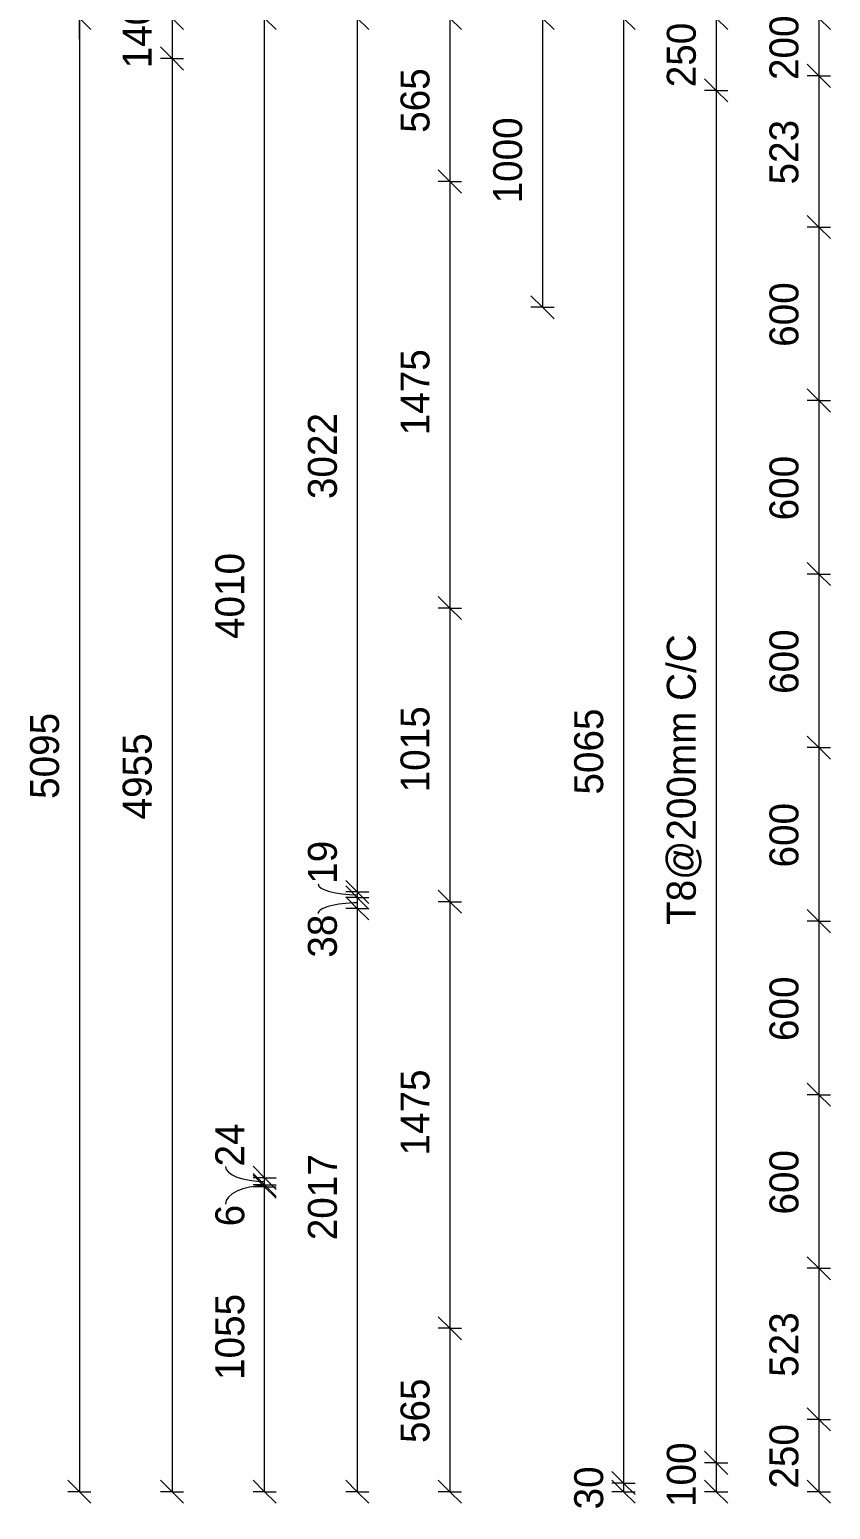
# Model space of a CAD drawing. Header units: millimetres. Extents: x -981 to 10210, y -2138 to 7756.
# Drawn here: x -981 to 1785, y -1456 to 3660 of the extents above; entities that cross this region are included whole.
import ezdxf

# ---------------------------------------------------------------- set-up
doc = ezdxf.new("R2010")
doc.units = ezdxf.units.MM
for name, color, linetype, lineweight in [('A-ANNO-DIMS', 211, 'Continuous', 9), ('A-ANNO-DIMS-40', 211, 'Continuous', 9), ('A-DETL-THIN', 151, 'Continuous', 18)]:
    doc.layers.add(name, color=color, linetype=linetype, lineweight=lineweight)
doc.styles.add('Nirmala UI Semilight', font='NirmalaS.ttf', dxfattribs={"height": 100})
doc.dimstyles.new('Arrow_Filled_-_2_5_NI_UI', dxfattribs={"dimscale": 304.8, "dimtxt": 104.736395, "dimasz": 0.262467, "dimexe": 0.131234, "dimexo": 0.0625, "dimgap": 0.131234, "dimtad": 1, "dimdec": 4, "dimzin": 0, "dimdsep": 46, "dimtxsty": 'Nirmala UI Semilight', "dimblk1": 'OBLIQUE', "dimblk2": 'OBLIQUE', "dimsah": 1, "dimcen": 0.09, "dimazin": 0, "dimtfac": 1, "dimtdec": 4, "dimtix": 1, "dimtmove": 0, "dimatfit": 3, "dimfxl": 0.131234, "dimfxlon": 1, "dimtvp": 1, "dimtolj": 1, "dimtzin": 0, "dimarcsym": 2})
doc.dimstyles.new('Arrow_Filled_-_2_5_NI_UI_1', dxfattribs={"dimscale": 304.8, "dimtxt": 104.736395, "dimasz": 0.262467, "dimexe": 0.131234, "dimexo": 0.0625, "dimgap": 0.131234, "dimtad": 1, "dimdec": 4, "dimzin": 0, "dimdsep": 46, "dimtxsty": 'Nirmala UI Semilight', "dimblk1": 'OBLIQUE', "dimblk2": 'OBLIQUE', "dimsah": 1, "dimcen": 0.09, "dimazin": 0, "dimtfac": 1, "dimtdec": 4, "dimtix": 1, "dimtmove": 1, "dimatfit": 3, "dimfxl": 0.131234, "dimfxlon": 1, "dimtvp": 1, "dimtolj": 1, "dimtzin": 0, "dimarcsym": 2})

# ---------------------------------------------------------------- blocks, each defined once
blk = doc.blocks.new('DIMBLOCK2-Elevation Front')
at = {"layer": 'A-ANNO-DIMS-40'}
for p, q in [((-809.2, 3700), (-849.2, 3740)), ((-809.2, 3700), (-849.2, 3700)), ((-809.2, 3700), (-809.2, -1395)), ((-809.2, 3700), (-769.2, 3660)), ((-809.2, 3700), (-769.2, 3700)), ((-809.2, -1395), (-849.2, -1355)), ((-809.2, -1395), (-849.2, -1395)), ((-809.2, -1395), (-769.2, -1435)), ((-809.2, -1395), (-769.2, -1395))]:
    blk.add_line(p, q, dxfattribs=at)
at = {"layer": 'A-ANNO-DIMS-40', "color": 0, "insert": (-979.7, 1000.2), "char_height": 100, "width": 365.625, "attachment_point": 1, "rotation": 90, "line_spacing_factor": 1.142579, "style": 'Nirmala UI Semilight'}
blk.add_mtext('5095', dxfattribs=at)
blk = doc.blocks.new('_Oblique')
at = {"color": 0, "linetype": 'ByBlock', "lineweight": -2}
blk.add_line((-0.5, -0.5), (0.5, 0.5), dxfattribs=at)
blk = doc.blocks.new('DIMBLOCK12-Elevation Front')
at = {"layer": 'A-ANNO-DIMS-40'}
for p, q in [((470.8, 3700), (430.8, 3740)), ((470.8, 3700), (430.8, 3700)), ((470.8, 3700), (470.8, 3135)), ((470.8, 3700), (510.8, 3660)), ((470.8, 3700), (510.8, 3700)), ((470.8, 3135), (430.8, 3175)), ((470.8, 3135), (430.8, 3135)), ((470.8, 3135), (510.8, 3095)), ((470.8, 3135), (510.8, 3135))]:
    blk.add_line(p, q, dxfattribs=at)
at = {"layer": 'A-ANNO-DIMS-40', "color": 0, "insert": (300.3, 3303.2), "char_height": 100, "width": 274.219, "attachment_point": 1, "rotation": 90, "line_spacing_factor": 1.142579, "style": 'Nirmala UI Semilight'}
blk.add_mtext('565', dxfattribs=at)
blk = doc.blocks.new('DIMBLOCK13-Elevation Front')
at = {"layer": 'A-ANNO-DIMS-40'}
for p, q in [((470.8, 3135), (430.8, 3175)), ((470.8, 3135), (430.8, 3135)), ((470.8, 3135), (470.8, 1660)), ((470.8, 3135), (510.8, 3095)), ((470.8, 3135), (510.8, 3135)), ((470.8, 1660), (430.8, 1700)), ((470.8, 1660), (430.8, 1660)), ((470.8, 1660), (510.8, 1620)), ((470.8, 1660), (510.8, 1660))]:
    blk.add_line(p, q, dxfattribs=at)
at = {"layer": 'A-ANNO-DIMS-40', "color": 0, "insert": (300.3, 2257.5), "char_height": 100, "width": 335.918, "attachment_point": 1, "rotation": 90, "line_spacing_factor": 1.142579, "style": 'Nirmala UI Semilight'}
blk.add_mtext('1475', dxfattribs=at)
blk = doc.blocks.new('DIMBLOCK14-Elevation Front')
at = {"layer": 'A-ANNO-DIMS-40'}
for p, q in [((470.8, 1660), (430.8, 1700)), ((470.8, 1660), (430.8, 1660)), ((470.8, 1660), (470.8, 644.9)), ((470.8, 1660), (510.8, 1620)), ((470.8, 1660), (510.8, 1660)), ((470.8, 644.9), (430.8, 684.9)), ((470.8, 644.9), (430.8, 644.9)), ((470.8, 644.9), (510.8, 604.9)), ((470.8, 644.9), (510.8, 644.9))]:
    blk.add_line(p, q, dxfattribs=at)
at = {"layer": 'A-ANNO-DIMS-40', "color": 0, "insert": (300.3, 1023), "char_height": 100, "width": 310.781, "attachment_point": 1, "rotation": 90, "line_spacing_factor": 1.142579, "style": 'Nirmala UI Semilight'}
blk.add_mtext('1015', dxfattribs=at)
blk = doc.blocks.new('DIMBLOCK15-Elevation Front')
at = {"layer": 'A-ANNO-DIMS-40'}
for p, q in [((470.8, 644.9), (430.8, 684.9)), ((470.8, 644.9), (430.8, 644.9)), ((470.8, 644.9), (470.8, -830.1)), ((470.8, 644.9), (510.8, 604.9)), ((470.8, 644.9), (510.8, 644.9)), ((470.8, -830.1), (430.8, -790.1)), ((470.8, -830.1), (430.8, -830.1)), ((470.8, -830.1), (510.8, -870.1)), ((470.8, -830.1), (510.8, -830.1))]:
    blk.add_line(p, q, dxfattribs=at)
at = {"layer": 'A-ANNO-DIMS-40', "color": 0, "insert": (300.3, -232.6), "char_height": 100, "width": 335.918, "attachment_point": 1, "rotation": 90, "line_spacing_factor": 1.142579, "style": 'Nirmala UI Semilight'}
blk.add_mtext('1475', dxfattribs=at)
blk = doc.blocks.new('DIMBLOCK16-Elevation Front')
at = {"layer": 'A-ANNO-DIMS-40'}
for p, q in [((470.8, -830.1), (430.8, -790.1)), ((470.8, -830.1), (430.8, -830.1)), ((470.8, -830.1), (470.8, -1395)), ((470.8, -830.1), (510.8, -870.1)), ((470.8, -830.1), (510.8, -830.1)), ((470.8, -1395), (430.8, -1355)), ((470.8, -1395), (430.8, -1395)), ((470.8, -1395), (510.8, -1435)), ((470.8, -1395), (510.8, -1395))]:
    blk.add_line(p, q, dxfattribs=at)
at = {"layer": 'A-ANNO-DIMS-40', "color": 0, "insert": (300.3, -1226.8), "char_height": 100, "width": 274.219, "attachment_point": 1, "rotation": 90, "line_spacing_factor": 1.142579, "style": 'Nirmala UI Semilight'}
blk.add_mtext('565', dxfattribs=at)
blk = doc.blocks.new('DIMBLOCK21-Elevation Front')
at = {"layer": 'A-ANNO-DIMS-40'}
for p, q in [((790.8, 3700), (750.8, 3740)), ((790.8, 3700), (750.8, 3700)), ((790.8, 3700), (790.8, 2700)), ((790.8, 3700), (830.8, 3660)), ((790.8, 3700), (830.8, 3700)), ((790.8, 2700), (750.8, 2740)), ((790.8, 2700), (750.8, 2700)), ((790.8, 2700), (830.8, 2660)), ((790.8, 2700), (830.8, 2700))]:
    blk.add_line(p, q, dxfattribs=at)
at = {"layer": 'A-ANNO-DIMS-40', "color": 0, "insert": (620.3, 3059.1), "char_height": 100, "width": 338.203, "attachment_point": 1, "rotation": 90, "line_spacing_factor": 1.142579, "style": 'Nirmala UI Semilight'}
blk.add_mtext('1000', dxfattribs=at)
blk = doc.blocks.new('DIMBLOCK43-Elevation Front')
at = {"layer": 'A-ANNO-DIMS-40'}
for p, q in [((1390.8, 3700), (1350.8, 3740)), ((1390.8, 3700), (1350.8, 3700)), ((1390.8, 3700), (1390.8, 3450)), ((1390.8, 3700), (1430.8, 3660)), ((1390.8, 3700), (1430.8, 3700)), ((1390.8, 3450), (1350.8, 3490)), ((1390.8, 3450), (1350.8, 3450)), ((1390.8, 3450), (1430.8, 3410)), ((1390.8, 3450), (1430.8, 3450))]:
    blk.add_line(p, q, dxfattribs=at)
at = {"layer": 'A-ANNO-DIMS-40', "color": 0, "insert": (1220.3, 3460.7), "char_height": 100, "width": 274.219, "attachment_point": 1, "rotation": 90, "line_spacing_factor": 1.142579, "style": 'Nirmala UI Semilight'}
blk.add_mtext('250', dxfattribs=at)
blk = doc.blocks.new('DIMBLOCK44-Elevation Front')
at = {"layer": 'A-ANNO-DIMS-40'}
for p, q in [((1390.8, 3450), (1350.8, 3490)), ((1390.8, 3450), (1350.8, 3450)), ((1390.8, 3450), (1390.8, -1295)), ((1390.8, 3450), (1430.8, 3410)), ((1390.8, 3450), (1430.8, 3450)), ((1390.8, -1295), (1350.8, -1255)), ((1390.8, -1295), (1350.8, -1295)), ((1390.8, -1295), (1430.8, -1335)), ((1390.8, -1295), (1430.8, -1295))]:
    blk.add_line(p, q, dxfattribs=at)
at = {"layer": 'A-ANNO-DIMS-40', "color": 0, "insert": (1220.3, 564.3), "char_height": 100, "width": 1231.7, "attachment_point": 1, "rotation": 90, "line_spacing_factor": 1.142579, "style": 'Nirmala UI Semilight'}
blk.add_mtext('T8@200mm C/C', dxfattribs=at)
blk = doc.blocks.new('DIMBLOCK45-Elevation Front')
at = {"layer": 'A-ANNO-DIMS-40'}
for p, q in [((1390.8, -1295), (1350.8, -1255)), ((1390.8, -1295), (1350.8, -1295)), ((1390.8, -1295), (1390.8, -1395)), ((1390.8, -1295), (1430.8, -1335)), ((1390.8, -1295), (1430.8, -1295)), ((1390.8, -1395), (1350.8, -1355)), ((1390.8, -1395), (1350.8, -1395)), ((1390.8, -1395), (1430.8, -1435)), ((1390.8, -1395), (1430.8, -1395))]:
    blk.add_line(p, q, dxfattribs=at)
at = {"layer": 'A-ANNO-DIMS-40', "color": 0, "insert": (1220.3, -1447.8), "char_height": 100, "width": 246.797, "attachment_point": 1, "rotation": 90, "line_spacing_factor": 1.142579, "style": 'Nirmala UI Semilight'}
blk.add_mtext('100', dxfattribs=at)
blk = doc.blocks.new('DIMBLOCK46-Elevation Front')
at = {"layer": 'A-ANNO-DIMS-40'}
for p, q in [((1745.4, 3700), (1705.4, 3740)), ((1745.4, 3700), (1705.4, 3700)), ((1745.4, 3700), (1745.4, 3500)), ((1745.4, 3700), (1785.4, 3660)), ((1745.4, 3700), (1785.4, 3700)), ((1745.4, 3500), (1705.4, 3540)), ((1745.4, 3500), (1705.4, 3500)), ((1745.4, 3500), (1785.4, 3460)), ((1745.4, 3500), (1785.4, 3500))]:
    blk.add_line(p, q, dxfattribs=at)
at = {"layer": 'A-ANNO-DIMS-40', "color": 0, "insert": (1574.9, 3485.7), "char_height": 100, "width": 274.219, "attachment_point": 1, "rotation": 90, "line_spacing_factor": 1.142579, "style": 'Nirmala UI Semilight'}
blk.add_mtext('200', dxfattribs=at)
blk = doc.blocks.new('DIMBLOCK47-Elevation Front')
at = {"layer": 'A-ANNO-DIMS-40'}
for p, q in [((1745.4, 3500), (1705.4, 3540)), ((1745.4, 3500), (1705.4, 3500)), ((1745.4, 3500), (1745.4, 2977.5)), ((1745.4, 3500), (1785.4, 3460)), ((1745.4, 3500), (1785.4, 3500)), ((1745.4, 2977.5), (1705.4, 3017.5)), ((1745.4, 2977.5), (1705.4, 2977.5)), ((1745.4, 2977.5), (1785.4, 2937.5)), ((1745.4, 2977.5), (1785.4, 2977.5))]:
    blk.add_line(p, q, dxfattribs=at)
at = {"layer": 'A-ANNO-DIMS-40', "color": 0, "insert": (1574.9, 3124.5), "char_height": 100, "width": 274.219, "attachment_point": 1, "rotation": 90, "line_spacing_factor": 1.142579, "style": 'Nirmala UI Semilight'}
blk.add_mtext('523', dxfattribs=at)
blk = doc.blocks.new('DIMBLOCK48-Elevation Front')
at = {"layer": 'A-ANNO-DIMS-40'}
for p, q in [((1745.4, 2977.5), (1705.4, 3017.5)), ((1745.4, 2977.5), (1705.4, 2977.5)), ((1745.4, 2977.5), (1745.4, 2377.5)), ((1745.4, 2977.5), (1785.4, 2937.5)), ((1745.4, 2977.5), (1785.4, 2977.5)), ((1745.4, 2377.5), (1705.4, 2417.5)), ((1745.4, 2377.5), (1705.4, 2377.5)), ((1745.4, 2377.5), (1785.4, 2337.5)), ((1745.4, 2377.5), (1785.4, 2377.5))]:
    blk.add_line(p, q, dxfattribs=at)
at = {"layer": 'A-ANNO-DIMS-40', "color": 0, "insert": (1574.9, 2563.2), "char_height": 100, "width": 274.219, "attachment_point": 1, "rotation": 90, "line_spacing_factor": 1.142579, "style": 'Nirmala UI Semilight'}
blk.add_mtext('600', dxfattribs=at)
blk = doc.blocks.new('DIMBLOCK49-Elevation Front')
at = {"layer": 'A-ANNO-DIMS-40'}
for p, q in [((1745.4, 2377.5), (1705.4, 2417.5)), ((1745.4, 2377.5), (1705.4, 2377.5)), ((1745.4, 2377.5), (1745.4, 1777.5)), ((1745.4, 2377.5), (1785.4, 2337.5)), ((1745.4, 2377.5), (1785.4, 2377.5)), ((1745.4, 1777.5), (1705.4, 1817.5)), ((1745.4, 1777.5), (1705.4, 1777.5)), ((1745.4, 1777.5), (1785.4, 1737.5)), ((1745.4, 1777.5), (1785.4, 1777.5))]:
    blk.add_line(p, q, dxfattribs=at)
at = {"layer": 'A-ANNO-DIMS-40', "color": 0, "insert": (1574.9, 1963.2), "char_height": 100, "width": 274.219, "attachment_point": 1, "rotation": 90, "line_spacing_factor": 1.142579, "style": 'Nirmala UI Semilight'}
blk.add_mtext('600', dxfattribs=at)
blk = doc.blocks.new('DIMBLOCK50-Elevation Front')
at = {"layer": 'A-ANNO-DIMS-40'}
for p, q in [((1745.4, 1777.5), (1705.4, 1817.5)), ((1745.4, 1777.5), (1705.4, 1777.5)), ((1745.4, 1777.5), (1745.4, 1177.5)), ((1745.4, 1777.5), (1785.4, 1737.5)), ((1745.4, 1777.5), (1785.4, 1777.5)), ((1745.4, 1177.5), (1705.4, 1217.5)), ((1745.4, 1177.5), (1705.4, 1177.5)), ((1745.4, 1177.5), (1785.4, 1137.5)), ((1745.4, 1177.5), (1785.4, 1177.5))]:
    blk.add_line(p, q, dxfattribs=at)
at = {"layer": 'A-ANNO-DIMS-40', "color": 0, "insert": (1574.9, 1363.2), "char_height": 100, "width": 274.219, "attachment_point": 1, "rotation": 90, "line_spacing_factor": 1.142579, "style": 'Nirmala UI Semilight'}
blk.add_mtext('600', dxfattribs=at)
blk = doc.blocks.new('DIMBLOCK51-Elevation Front')
at = {"layer": 'A-ANNO-DIMS-40'}
for p, q in [((1745.4, 1177.5), (1705.4, 1217.5)), ((1745.4, 1177.5), (1705.4, 1177.5)), ((1745.4, 1177.5), (1745.4, 577.5)), ((1745.4, 1177.5), (1785.4, 1137.5)), ((1745.4, 1177.5), (1785.4, 1177.5)), ((1745.4, 577.5), (1705.4, 617.5)), ((1745.4, 577.5), (1705.4, 577.5)), ((1745.4, 577.5), (1785.4, 537.5)), ((1745.4, 577.5), (1785.4, 577.5))]:
    blk.add_line(p, q, dxfattribs=at)
at = {"layer": 'A-ANNO-DIMS-40', "color": 0, "insert": (1574.9, 763.2), "char_height": 100, "width": 274.219, "attachment_point": 1, "rotation": 90, "line_spacing_factor": 1.142579, "style": 'Nirmala UI Semilight'}
blk.add_mtext('600', dxfattribs=at)
blk = doc.blocks.new('DIMBLOCK52-Elevation Front')
at = {"layer": 'A-ANNO-DIMS-40'}
for p, q in [((1745.4, 577.5), (1705.4, 617.5)), ((1745.4, 577.5), (1705.4, 577.5)), ((1745.4, 577.5), (1745.4, -22.5)), ((1745.4, 577.5), (1785.4, 537.5)), ((1745.4, 577.5), (1785.4, 577.5)), ((1745.4, -22.5), (1705.4, 17.5)), ((1745.4, -22.5), (1705.4, -22.5)), ((1745.4, -22.5), (1785.4, -62.5)), ((1745.4, -22.5), (1785.4, -22.5))]:
    blk.add_line(p, q, dxfattribs=at)
at = {"layer": 'A-ANNO-DIMS-40', "color": 0, "insert": (1574.9, 163.2), "char_height": 100, "width": 274.219, "attachment_point": 1, "rotation": 90, "line_spacing_factor": 1.142579, "style": 'Nirmala UI Semilight'}
blk.add_mtext('600', dxfattribs=at)
blk = doc.blocks.new('DIMBLOCK53-Elevation Front')
at = {"layer": 'A-ANNO-DIMS-40'}
for p, q in [((1745.4, -22.5), (1705.4, 17.5)), ((1745.4, -22.5), (1705.4, -22.5)), ((1745.4, -22.5), (1745.4, -622.5)), ((1745.4, -22.5), (1785.4, -62.5)), ((1745.4, -22.5), (1785.4, -22.5)), ((1745.4, -622.5), (1705.4, -582.5)), ((1745.4, -622.5), (1705.4, -622.5)), ((1745.4, -622.5), (1785.4, -662.5)), ((1745.4, -622.5), (1785.4, -622.5))]:
    blk.add_line(p, q, dxfattribs=at)
at = {"layer": 'A-ANNO-DIMS-40', "color": 0, "insert": (1574.9, -436.8), "char_height": 100, "width": 274.219, "attachment_point": 1, "rotation": 90, "line_spacing_factor": 1.142579, "style": 'Nirmala UI Semilight'}
blk.add_mtext('600', dxfattribs=at)
blk = doc.blocks.new('DIMBLOCK54-Elevation Front')
at = {"layer": 'A-ANNO-DIMS-40'}
for p, q in [((1745.4, -622.5), (1705.4, -582.5)), ((1745.4, -622.5), (1705.4, -622.5)), ((1745.4, -622.5), (1745.4, -1145)), ((1745.4, -622.5), (1785.4, -662.5)), ((1745.4, -622.5), (1785.4, -622.5)), ((1745.4, -1145), (1705.4, -1105)), ((1745.4, -1145), (1705.4, -1145)), ((1745.4, -1145), (1785.4, -1185)), ((1745.4, -1145), (1785.4, -1145))]:
    blk.add_line(p, q, dxfattribs=at)
at = {"layer": 'A-ANNO-DIMS-40', "color": 0, "insert": (1574.9, -998), "char_height": 100, "width": 274.219, "attachment_point": 1, "rotation": 90, "line_spacing_factor": 1.142579, "style": 'Nirmala UI Semilight'}
blk.add_mtext('523', dxfattribs=at)
blk = doc.blocks.new('DIMBLOCK55-Elevation Front')
at = {"layer": 'A-ANNO-DIMS-40'}
for p, q in [((1745.4, -1145), (1705.4, -1105)), ((1745.4, -1145), (1705.4, -1145)), ((1745.4, -1145), (1745.4, -1395)), ((1745.4, -1145), (1785.4, -1185)), ((1745.4, -1145), (1785.4, -1145)), ((1745.4, -1395), (1705.4, -1355)), ((1745.4, -1395), (1705.4, -1395)), ((1745.4, -1395), (1785.4, -1435)), ((1745.4, -1395), (1785.4, -1395))]:
    blk.add_line(p, q, dxfattribs=at)
at = {"layer": 'A-ANNO-DIMS-40', "color": 0, "insert": (1574.9, -1384.3), "char_height": 100, "width": 274.219, "attachment_point": 1, "rotation": 90, "line_spacing_factor": 1.142579, "style": 'Nirmala UI Semilight'}
blk.add_mtext('250', dxfattribs=at)
blk = doc.blocks.new('DIMBLOCK65-Elevation Front')
at = {"layer": 'A-ANNO-DIMS-40'}
for p, q in [((1070.8, 3700), (1030.8, 3740)), ((1070.8, 3700), (1030.8, 3700)), ((1070.8, 3700), (1070.8, -1365)), ((1070.8, 3700), (1110.8, 3660)), ((1070.8, 3700), (1110.8, 3700)), ((1070.8, -1365), (1030.8, -1325)), ((1070.8, -1365), (1030.8, -1365)), ((1070.8, -1365), (1110.8, -1405)), ((1070.8, -1365), (1110.8, -1365))]:
    blk.add_line(p, q, dxfattribs=at)
at = {"layer": 'A-ANNO-DIMS-40', "color": 0, "insert": (900.3, 1015.2), "char_height": 100, "width": 365.625, "attachment_point": 1, "rotation": 90, "line_spacing_factor": 1.142579, "style": 'Nirmala UI Semilight'}
blk.add_mtext('5065', dxfattribs=at)
blk = doc.blocks.new('DIMBLOCK66-Elevation Front')
at = {"layer": 'A-ANNO-DIMS-40'}
for p, q in [((1070.8, -1365), (1030.8, -1325)), ((1070.8, -1395), (1030.8, -1355)), ((1070.8, -1365), (1030.8, -1365)), ((1070.8, -1365), (1070.8, -1395)), ((1070.8, -1365), (1110.8, -1405)), ((1070.8, -1365), (1110.8, -1365)), ((1070.8, -1395), (1030.8, -1395)), ((1070.8, -1395), (1110.8, -1435)), ((1070.8, -1395), (1110.8, -1395))]:
    blk.add_line(p, q, dxfattribs=at)
at = {"layer": 'A-ANNO-DIMS-40', "color": 0, "insert": (900.3, -1456.2), "char_height": 100, "width": 182.813, "attachment_point": 1, "rotation": 90, "line_spacing_factor": 1.142579, "style": 'Nirmala UI Semilight'}
blk.add_mtext('30', dxfattribs=at)
blk = doc.blocks.new('DIMBLOCK76-Elevation Front')
at = {"layer": 'A-ANNO-DIMS-40'}
for p, q in [((150.8, 3700), (110.8, 3740)), ((150.8, 3700), (110.8, 3700)), ((150.8, 3700), (150.8, 678.4)), ((150.8, 3700), (190.8, 3660)), ((150.8, 3700), (190.8, 3700)), ((150.8, 678.4), (110.8, 718.4)), ((150.8, 678.4), (110.8, 678.4)), ((150.8, 678.4), (190.8, 638.4)), ((150.8, 678.4), (190.8, 678.4))]:
    blk.add_line(p, q, dxfattribs=at)
at = {"layer": 'A-ANNO-DIMS-40', "color": 0, "insert": (-19.7, 2036.9), "char_height": 100, "width": 365.625, "attachment_point": 1, "rotation": 90, "line_spacing_factor": 1.142579, "style": 'Nirmala UI Semilight'}
blk.add_mtext('3022', dxfattribs=at)
blk = doc.blocks.new('DIMBLOCK77-Elevation Front')
at = {"layer": 'A-ANNO-DIMS-40'}
for p, q in [((150.8, 678.4), (110.8, 718.4)), ((150.8, 659.5), (110.8, 699.5)), ((150.8, 678.4), (110.8, 678.4)), ((150.8, 678.4), (150.8, 659.5)), ((150.8, 678.4), (190.8, 638.4)), ((150.8, 678.4), (190.8, 678.4)), ((150.8, 659.5), (110.8, 659.5)), ((150.8, 659.5), (190.8, 619.5)), ((150.8, 659.5), (190.8, 659.5))]:
    blk.add_line(p, q, dxfattribs=at)
blk.add_ellipse((150.8, 706.7), major_axis=(135.2, 0), ratio=0.279096, start_param=3.141593, end_param=4.712389, dxfattribs=at)
at = {"layer": 'A-ANNO-DIMS-40', "color": 0, "insert": (-19.7, 706.7), "char_height": 100, "width": 155.391, "attachment_point": 1, "rotation": 90, "line_spacing_factor": 1.142579, "style": 'Nirmala UI Semilight'}
blk.add_mtext('19', dxfattribs=at)
blk = doc.blocks.new('DIMBLOCK78-Elevation Front')
at = {"layer": 'A-ANNO-DIMS-40'}
for p, q in [((150.8, 659.5), (110.8, 699.5)), ((150.8, 621.8), (110.8, 661.8)), ((150.8, 659.5), (110.8, 659.5)), ((150.8, 621.8), (110.8, 621.8)), ((150.8, 659.5), (150.8, 621.8)), ((150.8, 659.5), (190.8, 619.5)), ((150.8, 659.5), (190.8, 659.5)), ((150.8, 621.8), (190.8, 581.8)), ((150.8, 621.8), (190.8, 621.8))]:
    blk.add_line(p, q, dxfattribs=at)
blk.add_ellipse((150.8, 603.7), major_axis=(135.2, 0), ratio=0.273002, start_param=1.570796, end_param=3.141593, dxfattribs=at)
at = {"layer": 'A-ANNO-DIMS-40', "color": 0, "insert": (-19.7, 451.4), "char_height": 100, "width": 182.813, "attachment_point": 1, "rotation": 90, "line_spacing_factor": 1.142579, "style": 'Nirmala UI Semilight'}
blk.add_mtext('38', dxfattribs=at)
blk = doc.blocks.new('DIMBLOCK79-Elevation Front')
at = {"layer": 'A-ANNO-DIMS-40'}
for p, q in [((150.8, 621.8), (110.8, 661.8)), ((150.8, 621.8), (110.8, 621.8)), ((150.8, 621.8), (150.8, -1395)), ((150.8, 621.8), (190.8, 581.8)), ((150.8, 621.8), (190.8, 621.8)), ((150.8, -1395), (110.8, -1355)), ((150.8, -1395), (110.8, -1395)), ((150.8, -1395), (190.8, -1435)), ((150.8, -1395), (190.8, -1395))]:
    blk.add_line(p, q, dxfattribs=at)
at = {"layer": 'A-ANNO-DIMS-40', "color": 0, "insert": (-19.7, -525.6), "char_height": 100, "width": 333.633, "attachment_point": 1, "rotation": 90, "line_spacing_factor": 1.142579, "style": 'Nirmala UI Semilight'}
blk.add_mtext('2017', dxfattribs=at)
blk = doc.blocks.new('DIMBLOCK84-Elevation Front')
at = {"layer": 'A-ANNO-DIMS-40'}
for p, q in [((-169.2, -340.4), (-209.2, -300.4)), ((-169.2, -340.4), (-209.2, -340.4)), ((-169.2, -1395), (-169.2, -340.4)), ((-169.2, -340.4), (-129.2, -380.4)), ((-169.2, -340.4), (-129.2, -340.4)), ((-169.2, -1395), (-209.2, -1355)), ((-169.2, -1395), (-209.2, -1395)), ((-169.2, -1395), (-129.2, -1435)), ((-169.2, -1395), (-129.2, -1395))]:
    blk.add_line(p, q, dxfattribs=at)
at = {"layer": 'A-ANNO-DIMS-40', "color": 0, "insert": (-339.7, -1008.6), "char_height": 100, "width": 338.203, "attachment_point": 1, "rotation": 90, "line_spacing_factor": 1.142579, "style": 'Nirmala UI Semilight'}
blk.add_mtext('1055', dxfattribs=at)
blk = doc.blocks.new('DIMBLOCK85-Elevation Front')
at = {"layer": 'A-ANNO-DIMS-40'}
for p, q in [((-169.2, -334.3), (-209.2, -294.3)), ((-169.2, -340.4), (-209.2, -300.4)), ((-169.2, -334.3), (-209.2, -334.3)), ((-169.2, -340.4), (-209.2, -340.4)), ((-169.2, -340.4), (-169.2, -334.3)), ((-169.2, -334.3), (-129.2, -374.3)), ((-169.2, -334.3), (-129.2, -334.3)), ((-169.2, -340.4), (-129.2, -380.4)), ((-169.2, -340.4), (-129.2, -340.4))]:
    blk.add_line(p, q, dxfattribs=at)
blk.add_ellipse((-169.2, -401.3), major_axis=(-135.2, 0), ratio=0.473203, start_param=4.712389, end_param=6.283185, dxfattribs=at)
at = {"layer": 'A-ANNO-DIMS-40', "color": 0, "insert": (-339.7, -477.5), "char_height": 100, "width": 91.406, "attachment_point": 1, "rotation": 90, "line_spacing_factor": 1.142579, "style": 'Nirmala UI Semilight'}
blk.add_mtext('6', dxfattribs=at)
blk = doc.blocks.new('DIMBLOCK86-Elevation Front')
at = {"layer": 'A-ANNO-DIMS-40'}
for p, q in [((-169.2, -309.9), (-209.2, -269.9)), ((-169.2, -334.3), (-209.2, -294.3)), ((-169.2, -309.9), (-209.2, -309.9)), ((-169.2, -334.3), (-209.2, -334.3)), ((-169.2, -334.3), (-169.2, -309.9)), ((-169.2, -309.9), (-129.2, -349.9)), ((-169.2, -309.9), (-129.2, -309.9)), ((-169.2, -334.3), (-129.2, -374.3)), ((-169.2, -334.3), (-129.2, -334.3))]:
    blk.add_line(p, q, dxfattribs=at)
blk.add_ellipse((-169.2, -270.6), major_axis=(135.2, 0), ratio=0.380758, start_param=3.141593, end_param=4.712389, dxfattribs=at)
at = {"layer": 'A-ANNO-DIMS-40', "color": 0, "insert": (-339.7, -270.6), "char_height": 100, "width": 185.098, "attachment_point": 1, "rotation": 90, "line_spacing_factor": 1.142579, "style": 'Nirmala UI Semilight'}
blk.add_mtext('24', dxfattribs=at)
blk = doc.blocks.new('DIMBLOCK87-Elevation Front')
at = {"layer": 'A-ANNO-DIMS-40'}
for p, q in [((-169.2, 3700), (-209.2, 3740)), ((-169.2, 3700), (-209.2, 3700)), ((-169.2, -309.9), (-169.2, 3700)), ((-169.2, 3700), (-129.2, 3660)), ((-169.2, 3700), (-129.2, 3700)), ((-169.2, -309.9), (-209.2, -269.9)), ((-169.2, -309.9), (-209.2, -309.9)), ((-169.2, -309.9), (-129.2, -349.9)), ((-169.2, -309.9), (-129.2, -309.9))]:
    blk.add_line(p, q, dxfattribs=at)
at = {"layer": 'A-ANNO-DIMS-40', "color": 0, "insert": (-339.7, 1553.2), "char_height": 100, "width": 340.488, "attachment_point": 1, "rotation": 90, "line_spacing_factor": 1.142579, "style": 'Nirmala UI Semilight'}
blk.add_mtext('4010', dxfattribs=at)
blk = doc.blocks.new('DIMBLOCK88-Elevation Front')
at = {"layer": 'A-ANNO-DIMS-40'}
for p, q in [((-489.2, 3700), (-529.2, 3740)), ((-489.2, 3700), (-529.2, 3700)), ((-489.2, 3700), (-489.2, 3560)), ((-489.2, 3700), (-449.2, 3660)), ((-489.2, 3700), (-449.2, 3700)), ((-489.2, 3560), (-529.2, 3600)), ((-489.2, 3560), (-529.2, 3560)), ((-489.2, 3560), (-449.2, 3520)), ((-489.2, 3560), (-449.2, 3560))]:
    blk.add_line(p, q, dxfattribs=at)
at = {"layer": 'A-ANNO-DIMS-40', "color": 0, "insert": (-659.7, 3526.2), "char_height": 100, "width": 249.082, "attachment_point": 1, "rotation": 90, "line_spacing_factor": 1.142579, "style": 'Nirmala UI Semilight'}
blk.add_mtext('140', dxfattribs=at)
blk = doc.blocks.new('DIMBLOCK89-Elevation Front')
at = {"layer": 'A-ANNO-DIMS-40'}
for p, q in [((-489.2, 3560), (-529.2, 3600)), ((-489.2, 3560), (-529.2, 3560)), ((-489.2, 3560), (-489.2, -1395)), ((-489.2, 3560), (-449.2, 3520)), ((-489.2, 3560), (-449.2, 3560)), ((-489.2, -1395), (-529.2, -1355)), ((-489.2, -1395), (-529.2, -1395)), ((-489.2, -1395), (-449.2, -1435)), ((-489.2, -1395), (-449.2, -1395))]:
    blk.add_line(p, q, dxfattribs=at)
at = {"layer": 'A-ANNO-DIMS-40', "color": 0, "insert": (-659.7, 929.2), "char_height": 100, "width": 367.91, "attachment_point": 1, "rotation": 90, "line_spacing_factor": 1.142579, "style": 'Nirmala UI Semilight'}
blk.add_mtext('4955', dxfattribs=at)

msp = doc.modelspace()

# ---------------------------------------------------------------- linework, layer by layer
at = {"layer": 'A-DETL-THIN'}
msp.add_line((-809.2391, 3627.08984), (-809.2391, 7584.31009), dxfattribs=at)

# ---------------------------------------------------------------- dimensions: what is measured, and where the dimension line sits
at = {"layer": 'A-ANNO-DIMS'}
for base, p1, p2, override, picture, middle in [((-809.2391, -1395), (-769.2391, 3700), (-769.2391, -1395), {"dimpost": '<>', "dimfxl": 5095}, 'DIMBLOCK2-Elevation Front', (-900.9476, 1152.5)), ((-489.2391, 3560), (-449.2391, 3700), (-449.2391, 3560), {"dimpost": '<>', "dimfxl": 140}, 'DIMBLOCK88-Elevation Front', (-581.19168, 3630)), ((-169.2390970636, 3699.9999999996), (-129.2390970636, -309.9405493309), (-129.2390970636, 3699.9999999996), {"dimpost": '<>', "dimfxl": 4009.940549}, 'DIMBLOCK87-Elevation Front', (-261.1916773737, 1695.0297253343)), ((150.7609, 678.44679), (190.7609, 3700), (190.7609, 678.44679), {"dimpost": '<>', "dimfxl": 3021.553214}, 'DIMBLOCK76-Elevation Front', (59.0524, 2189.22339)), ((470.7609, 3135), (510.7609, 3700), (510.7609, 3135), {"dimpost": '<>', "dimfxl": 565}, 'DIMBLOCK12-Elevation Front', (379.0524, 3417.5)), ((790.7609, 2700), (830.7609, 3700), (830.7609, 2700), {"dimpost": '<>', "dimfxl": 1000}, 'DIMBLOCK21-Elevation Front', (698.80832, 3200)), ((1070.7609, -1365), (1110.7609, 3700), (1110.7609, -1365), {"dimpost": '<>', "dimfxl": 5065}, 'DIMBLOCK65-Elevation Front', (979.0524, 1167.5)), ((1390.7609, 3450), (1430.7609, 3700), (1430.7609, 3450), {"dimpost": '<>', "dimfxl": 250}, 'DIMBLOCK43-Elevation Front', (1299.08726, 3575)), ((1745.36501, 3500), (1785.36501, 3700), (1785.36501, 3500), {"dimpost": '<>', "dimfxl": 200}, 'DIMBLOCK46-Elevation Front', (1653.69137, 3600)), ((-489.2391, -1395), (-449.2391, 3560), (-449.2391, -1395), {"dimpost": '<>', "dimfxl": 4955}, 'DIMBLOCK89-Elevation Front', (-580.9476, 1082.5)), ((1745.36501, 2977.5), (1785.36501, 3500), (1785.36501, 2977.5), {"dimpost": '<>', "dimfxl": 522.5}, 'DIMBLOCK47-Elevation Front', (1653.69137, 3238.75)), ((470.7609, 1660), (510.7609, 3135), (510.7609, 1660), {"dimpost": '<>', "dimfxl": 1475}, 'DIMBLOCK13-Elevation Front', (378.80832, 2397.5)), ((1745.36501, 2377.5), (1785.36501, 2977.5), (1785.36501, 2377.5), {"dimpost": '<>', "dimfxl": 600}, 'DIMBLOCK48-Elevation Front', (1653.6565, 2677.5)), ((1745.36501, 1777.5), (1785.36501, 2377.5), (1785.36501, 1777.5), {"dimpost": '<>', "dimfxl": 600}, 'DIMBLOCK49-Elevation Front', (1653.6565, 2077.5)), ((1745.36501, 1177.5), (1785.36501, 1777.5), (1785.36501, 1177.5), {"dimpost": '<>', "dimfxl": 600}, 'DIMBLOCK50-Elevation Front', (1653.6565, 1477.5)), ((470.7609, 644.9), (510.7609, 1660), (510.7609, 644.9), {"dimpost": '<>', "dimfxl": 1015.1}, 'DIMBLOCK14-Elevation Front', (378.80832, 1152.45)), ((1745.36501, 577.5), (1785.36501, 1177.5), (1785.36501, 577.5), {"dimpost": '<>', "dimfxl": 600}, 'DIMBLOCK51-Elevation Front', (1653.6565, 877.5)), ((470.7609, -830.1), (510.7609, 644.9), (510.7609, -830.1), {"dimpost": '<>', "dimfxl": 1475}, 'DIMBLOCK15-Elevation Front', (378.80832, -92.6)), ((150.7609, -1395), (190.7609, 621.75052), (190.7609, -1395), {"dimpost": '<>', "dimfxl": 2016.750516}, 'DIMBLOCK79-Elevation Front', (58.80832, -386.62474)), ((1745.36501, -22.5), (1785.36501, 577.5), (1785.36501, -22.5), {"dimpost": '<>', "dimfxl": 600}, 'DIMBLOCK52-Elevation Front', (1653.6565, 277.5)), ((1745.36501, -622.5), (1785.36501, -22.5), (1785.36501, -622.5), {"dimpost": '<>', "dimfxl": 600}, 'DIMBLOCK53-Elevation Front', (1653.6565, -322.5)), ((-169.2391, -340.40236), (-129.2391, -1395), (-129.2391, -340.40236), {"dimpost": '<>', "dimfxl": 1054.597639}, 'DIMBLOCK84-Elevation Front', (-261.19168, -867.70118)), ((1745.36501, -1145), (1785.36501, -622.5), (1785.36501, -1145), {"dimpost": '<>', "dimfxl": 522.5}, 'DIMBLOCK54-Elevation Front', (1653.6565, -883.75)), ((470.7609, -1395), (510.7609, -830.1), (510.7609, -1395), {"dimpost": '<>', "dimfxl": 564.9}, 'DIMBLOCK16-Elevation Front', (379.0524, -1112.55)), ((1745.36501, -1395), (1785.36501, -1145), (1785.36501, -1395), {"dimpost": '<>', "dimfxl": 250}, 'DIMBLOCK55-Elevation Front', (1653.69137, -1270)), ((1390.7609, -1395), (1430.7609, -1295), (1430.7609, -1395), {"dimpost": '<>', "dimfxl": 100}, 'DIMBLOCK45-Elevation Front', (1298.80832, -1345)), ((1070.7609, -1395), (1110.7609, -1365), (1110.7609, -1395), {"dimpost": '<>', "dimfxl": 30}, 'DIMBLOCK66-Elevation Front', (979.0524, -1380))]:
    dim = msp.add_linear_dim(base=base, p1=p1, p2=p2, angle=90, dimstyle='Arrow_Filled_-_2_5_NI_UI', override=override, dxfattribs=at)
    dim.commit()
    dim.dimension.update_dxf_attribs({"geometry": picture, "text_midpoint": middle})
dim = msp.add_linear_dim(base=(1390.7609, -1295), p1=(1430.7609, 3450), p2=(1430.7609, -1295), angle=90, text='T8@200mm C/C', dimstyle='Arrow_Filled_-_2_5_NI_UI', override={"dimpost": '<>', "dimfxl": 4745}, dxfattribs=at)
dim.commit()
dim.dimension.update_dxf_attribs({"geometry": 'DIMBLOCK44-Elevation Front', "text_midpoint": (1291.62562, 1077.5)})
for base, p1, p2, override, picture, middle in [((150.7609, 659.54803), (190.7609, 678.44679), (190.7609, 659.54803), {"dimpost": '<>', "dimfxl": 18.898757}, 'DIMBLOCK77-Elevation Front', (46.9588, 784.43069)), ((150.7609, 621.75052), (190.7609, 659.54803), (190.7609, 621.75052), {"dimpost": '<>', "dimfxl": 37.797513}, 'DIMBLOCK78-Elevation Front', (46.9588, 542.79774)), ((-169.2390971, -309.9405493), (-129.2390971, -334.3099987), (-129.2390971, -309.9405493), {"dimpost": '<>', "dimfxl": 24.369449}, 'DIMBLOCK86-Elevation Front', (-273.0411997, -178.0921971)), ((-169.2391, -334.31), (-129.2391, -340.40236), (-129.2391, -334.31), {"dimpost": '<>', "dimfxl": 6.092362}, 'DIMBLOCK85-Elevation Front', (-273.0412, -431.80909))]:
    dim = msp.add_linear_dim(base=base, p1=p1, p2=p2, angle=90, dimstyle='Arrow_Filled_-_2_5_NI_UI_1', override=override, dxfattribs=at)
    dim.commit()
    dim.dimension.update_dxf_attribs({"geometry": picture, "text_midpoint": middle, "dimtype": 160, "text_rotation": 90})

doc.saveas('drawing.dxf')
